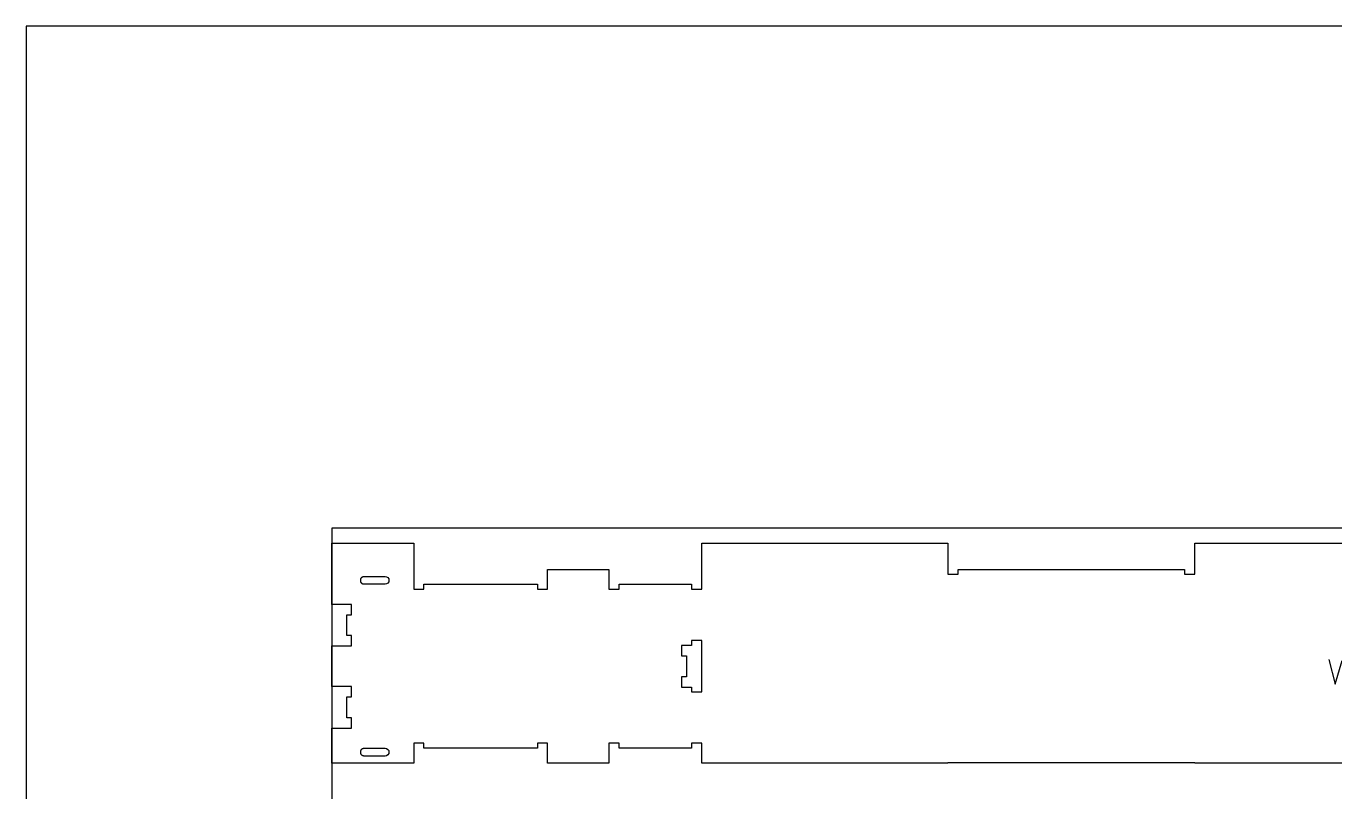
# Model space of a CAD drawing. Extents: x 0 to 4485, y 0 to 8771.
# Drawn here: x 0 to 1592, y 4662 to 5593 of the extents above; entities that cross this region are included whole.
import ezdxf

# ---------------------------------------------------------------- set-up
doc = ezdxf.new("R2010")
doc.units = 0
for name, color, linetype in [('0_SHEET_SPRUCEPLY_2440X122', 1, 'CONTINUOUS'), ('1_ANYTOOL_1MMDEEP_LABELS_S', 2, 'CONTINUOUS'), ('3_ANYTOOL_CUTTHROUGH_INSID', 4, 'CONTINUOUS'), ('4_ANYTOOL_CUTTHROUGH_OUTSI', 5, 'CONTINUOUS'), ('DONOTCUT', 7, 'CONTINUOUS')]:
    doc.layers.add(name, color=color, linetype=linetype)

msp = doc.modelspace()

# ---------------------------------------------------------------- linework, layer by layer
at = {"layer": '0_SHEET_SPRUCEPLY_2440X122'}
msp.add_lwpolyline([(371.7, 4982.6), (371.7, 3762.6), (2811.7, 3762.6), (2811.7, 4982.6)], close=True, dxfattribs=at)
at = {"layer": '1_ANYTOOL_1MMDEEP_LABELS_S', "color": 2}
msp.add_lwpolyline([(1585.1, 4822.8), (1592.8, 4792.8), (1601.2, 4821.9), (1609.7, 4792.8), (1617.2, 4822.8)], dxfattribs=at)
at = {"layer": '3_ANYTOOL_CUTTHROUGH_INSID', "color": 4}
for points in [[(436.7, 4924, -1), (436.7, 4914.5), (411, 4914.5), (410.9, 4914.5), (410.8, 4914.5), (410.7, 4914.5), (410.6, 4914.5), (410.5, 4914.5), (410.4, 4914.5), (410.3, 4914.6), (410.2, 4914.6), (410.1, 4914.6), (410, 4914.6), (409.9, 4914.7), (409.8, 4914.7), (409.7, 4914.7), (409.6, 4914.8), (409.5, 4914.8), (409.4, 4914.8), (409.3, 4914.9), (409.2, 4914.9), (409.1, 4915), (409, 4915), (408.9, 4915.1), (408.9, 4915.2), (408.8, 4915.2), (408.7, 4915.3), (408.6, 4915.4), (408.5, 4915.4), (408.4, 4915.5), (408.4, 4915.6), (408.3, 4915.7), (408.2, 4915.8), (408.1, 4915.8), (408.1, 4915.9), (408, 4916), (407.9, 4916.1), (407.9, 4916.2), (407.8, 4916.3), (407.7, 4916.4), (407.7, 4916.5), (407.6, 4916.6), (407.6, 4916.7), (407.5, 4916.8), (407.5, 4916.9), (407.4, 4917), (407.4, 4917.1), (407.3, 4917.2), (407.3, 4917.3), (407.2, 4917.4), (407.2, 4917.5), (407.2, 4917.6), (407.1, 4917.7), (407.1, 4917.8), (407.1, 4917.9), (407.1, 4918.1), (407.1, 4918.2), (407, 4918.3), (407, 4918.4), (407, 4918.5), (407, 4918.6), (407, 4918.7), (407, 4918.8), (407, 4918.9), (407, 4919), (407, 4919.1), (407, 4919.2), (407, 4919.3), (407, 4919.5), (407, 4919.6), (407, 4919.7), (407, 4919.8), (407, 4919.9), (407, 4920), (407, 4920.1), (407, 4920.2), (407.1, 4920.3), (407.1, 4920.4), (407.1, 4920.5), (407.1, 4920.6), (407.1, 4920.7), (407.2, 4920.9), (407.2, 4921), (407.2, 4921.1), (407.3, 4921.2), (407.3, 4921.3), (407.4, 4921.4), (407.4, 4921.5), (407.5, 4921.6), (407.5, 4921.7), (407.6, 4921.8), (407.6, 4921.9), (407.7, 4922), (407.7, 4922.1), (407.8, 4922.2), (407.9, 4922.3), (407.9, 4922.4), (408, 4922.5), (408.1, 4922.6), (408.1, 4922.6), (408.2, 4922.7), (408.3, 4922.8), (408.4, 4922.9), (408.4, 4923), (408.5, 4923), (408.6, 4923.1), (408.7, 4923.2), (408.8, 4923.2), (408.9, 4923.3), (408.9, 4923.4), (409, 4923.4), (409.1, 4923.5), (409.2, 4923.5), (409.3, 4923.6), (409.4, 4923.6), (409.5, 4923.7), (409.6, 4923.7), (409.7, 4923.8), (409.8, 4923.8), (409.9, 4923.8), (410, 4923.9), (410.1, 4923.9), (410.2, 4923.9), (410.3, 4923.9), (410.4, 4923.9), (410.5, 4924), (410.6, 4924), (410.7, 4924), (410.8, 4924), (410.9, 4924), (411, 4924)], [(436.7, 4705.5), (411, 4705.5), (410.9, 4705.5), (410.8, 4705.5), (410.7, 4705.5), (410.6, 4705.5), (410.5, 4705.5), (410.4, 4705.5), (410.3, 4705.6), (410.2, 4705.6), (410.1, 4705.6), (410, 4705.6), (409.9, 4705.7), (409.8, 4705.7), (409.7, 4705.7), (409.6, 4705.8), (409.5, 4705.8), (409.4, 4705.8), (409.3, 4705.9), (409.2, 4705.9), (409.1, 4706), (409, 4706), (408.9, 4706.1), (408.9, 4706.2), (408.8, 4706.2), (408.7, 4706.3), (408.6, 4706.4), (408.5, 4706.4), (408.4, 4706.5), (408.4, 4706.6), (408.3, 4706.7), (408.2, 4706.8), (408.1, 4706.8), (408.1, 4706.9), (408, 4707), (407.9, 4707.1), (407.9, 4707.2), (407.8, 4707.3), (407.7, 4707.4), (407.7, 4707.5), (407.6, 4707.6), (407.6, 4707.7), (407.5, 4707.8), (407.5, 4707.9), (407.4, 4708), (407.4, 4708.1), (407.3, 4708.2), (407.3, 4708.3), (407.2, 4708.4), (407.2, 4708.5), (407.2, 4708.6), (407.1, 4708.7), (407.1, 4708.8), (407.1, 4708.9), (407.1, 4709.1), (407.1, 4709.2), (407, 4709.3), (407, 4709.4), (407, 4709.5), (407, 4709.6), (407, 4709.7), (407, 4709.8), (407, 4709.9), (407, 4710), (407, 4710.1), (407, 4710.2), (407, 4710.3), (407, 4710.5), (407, 4710.6), (407, 4710.7), (407, 4710.8), (407, 4710.9), (407, 4711), (407, 4711.1), (407, 4711.2), (407.1, 4711.3), (407.1, 4711.4), (407.1, 4711.5), (407.1, 4711.6), (407.1, 4711.7), (407.2, 4711.9), (407.2, 4712), (407.2, 4712.1), (407.3, 4712.2), (407.3, 4712.3), (407.4, 4712.4), (407.4, 4712.5), (407.5, 4712.6), (407.5, 4712.7), (407.6, 4712.8), (407.6, 4712.9), (407.7, 4713), (407.7, 4713.1), (407.8, 4713.2), (407.9, 4713.3), (407.9, 4713.4), (408, 4713.5), (408.1, 4713.6), (408.1, 4713.6), (408.2, 4713.7), (408.3, 4713.8), (408.4, 4713.9), (408.4, 4714), (408.5, 4714), (408.6, 4714.1), (408.7, 4714.2), (408.8, 4714.2), (408.9, 4714.3), (408.9, 4714.4), (409, 4714.4), (409.1, 4714.5), (409.2, 4714.5), (409.3, 4714.6), (409.4, 4714.6), (409.5, 4714.7), (409.6, 4714.7), (409.7, 4714.8), (409.8, 4714.8), (409.9, 4714.8), (410, 4714.9), (410.1, 4714.9), (410.2, 4714.9), (410.3, 4714.9), (410.4, 4714.9), (410.5, 4715), (410.6, 4715), (410.7, 4715), (410.8, 4715), (410.9, 4715), (411, 4715), (436.7, 4715, -1)]]:
    msp.add_lwpolyline(points, format="xyb", close=True, dxfattribs=at)
msp.add_lwpolyline([(822, 4846), (809.5, 4846), (809.5, 4840), (797.5, 4840), (797.5, 4827.5), (803.5, 4827.5), (803.5, 4802), (797.5, 4802), (797.5, 4789.5), (809.5, 4789.5), (809.5, 4783.5), (822, 4783.5)], close=True, dxfattribs=at)
at = {"layer": '4_ANYTOOL_CUTTHROUGH_OUTSI', "color": 5}
msp.add_lwpolyline([(1721.5, 4697), (1422, 4697), (1422, 4697.1), (1121.5, 4697.1), (1121.5, 4697), (822, 4697), (822, 4721), (809.5, 4721), (809.5, 4715), (721.5, 4715), (721.5, 4721), (709, 4721), (709, 4697), (634.5, 4697), (634.5, 4721), (622, 4721), (622, 4715), (484, 4715), (484, 4721), (471.5, 4721), (471.5, 4697), (372, 4697), (372, 4739.5), (396, 4739.5), (396, 4752), (390, 4752), (390, 4777.5), (396, 4777.5), (396, 4790), (372, 4790), (372, 4839.5), (396, 4839.5), (396, 4852), (390, 4852), (390, 4877.5), (396, 4877.5), (396, 4890), (372, 4890), (372, 4964.5), (471.5, 4964.5), (471.5, 4908.5), (484, 4908.5), (484, 4914.5), (622, 4914.5), (622, 4908.5), (634.5, 4908.5), (634.5, 4932.5), (709, 4932.5), (709, 4908.5), (721.5, 4908.5), (721.5, 4914.5), (809.5, 4914.5), (809.5, 4908.5), (822, 4908.5), (822, 4964.5), (1121.5, 4964.5), (1121.5, 4926.6), (1134, 4926.6), (1134, 4932.6), (1409.5, 4932.6), (1409.5, 4926.6), (1422, 4926.6), (1422, 4964.5), (1721.5, 4964.5)], dxfattribs=at)
at = {"layer": 'DONOTCUT'}
msp.add_lwpolyline([(0, 0), (3183.4, 0), (3183.4, 5593.4), (0, 5593.4)], close=True, dxfattribs=at)

doc.saveas('drawing.dxf')
